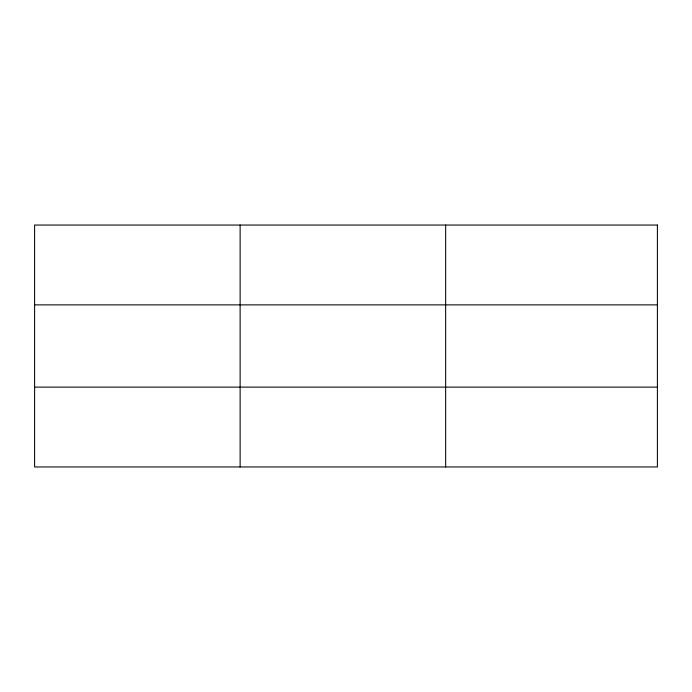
<?xml version="1.0" encoding="UTF-8"?>
<svg xmlns="http://www.w3.org/2000/svg" width="692" height="692" viewBox="0 0 692 692"><rect width="100%" height="100%" fill="white"/><g stroke="black" fill="none" stroke-linecap="round" stroke-linejoin="round"><path stroke-width="1.04" d="M240.124 225.047L240.124 466.953M445.648 225.047L445.648 466.953M34.6 304.878L657.4 304.878M34.6 387.122L657.4 387.122M657.4 225.047L657.4 466.953L34.6 466.953L34.6 225.047L657.4 225.047"/></g></svg>
